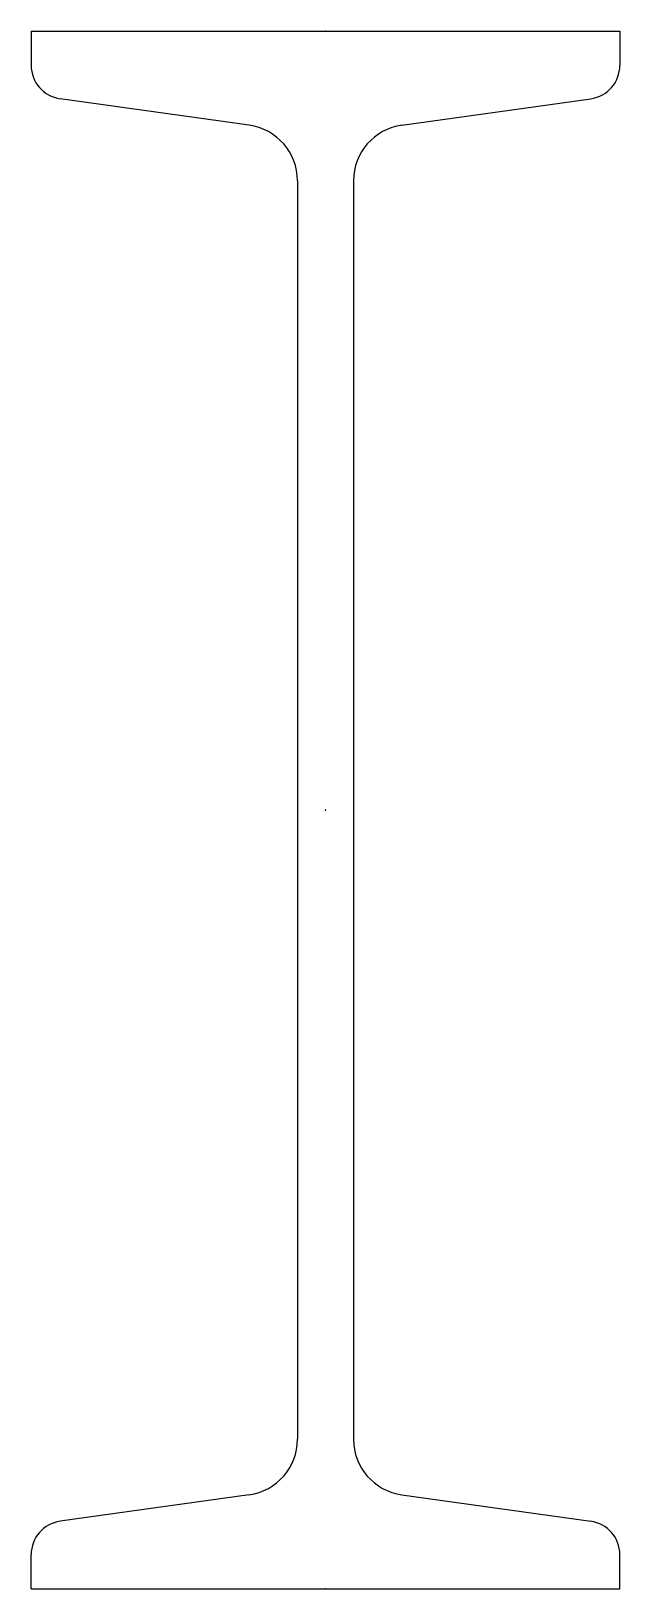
# Model space of a CAD drawing. Header units: millimetres. Extents: x -85 to 85, y -225 to 225.
import ezdxf

# ---------------------------------------------------------------- set-up
doc = ezdxf.new("R2010")
doc.units = ezdxf.units.MM
doc.layers.add('Profile', color=7, linetype='Continuous')

msp = doc.modelspace()

# ---------------------------------------------------------------- linework, layer by layer
at = {"layer": 'Profile'}
for p, q in [((-85, 225), (85, 225)), ((-85, 225), (-85, 215.09)), ((85, 225), (85, 215.09)), ((-22.05, 197.84), (-76.64, 205.48)), ((22.05, 197.84), (76.64, 205.48)), ((-8.1, 181.79), (-8.1, -181.79)), ((8.1, 181.79), (8.1, -181.79)), ((-22.05, -197.84), (-76.64, -205.48)), ((22.05, -197.84), (76.64, -205.48)), ((-85, -225), (-85, -215.09)), ((85, -225), (85, -215.09)), ((-85, -225), (85, -225))]:
    msp.add_line(p, q, dxfattribs=at)
for centre, radius, start, end in [((-75.3, 215.09), 9.7, 180, 262.03), ((75.3, 215.09), 9.7, 277.97, 0), ((-24.3, 181.79), 16.2, 0, 82.03), ((24.3, 181.79), 16.2, 97.97, 180), ((-24.3, -181.79), 16.2, 277.97, 0), ((24.3, -181.79), 16.2, 180, 262.03), ((-75.3, -215.09), 9.7, 97.97, 180), ((75.3, -215.09), 9.7, 0, 82.03)]:
    msp.add_arc(centre, radius, start, end, dxfattribs=at)
for p in [(0, 225), (0, 225), (0, 0), (0, -225), (0, -225)]:
    msp.add_point(p, dxfattribs=at)

doc.saveas('drawing.dxf')
